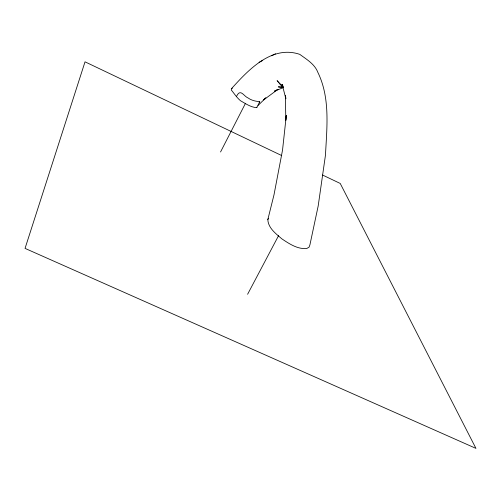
<?xml version="1.0" encoding="UTF-8"?>
<svg xmlns="http://www.w3.org/2000/svg" width="501" height="501" viewBox="0 0 501 501"><rect width="100%" height="100%" fill="white"/><g stroke="black" fill="none" stroke-linecap="round" stroke-linejoin="round"><path stroke-width="0.75" d="M285.877 98.24L285.376 95.491L285.82 120.253L286.315 115.418L282.545 149.999L273.997 194.826L267.828 219.576C268.154 228.055 275.976 233.773 281.863 238.858C289.19 243.749 297.494 249.373 306.712 248.515L309.023 247.206L309.912 244.883L318.185 205.967L325.468 155.116C326.859 127.623 330.397 98.064 317.872 72.42C314.772 64.115 306.599 59.381 299.78 54.365C271.818 44.839 248.396 69.877 231.381 88.796L231.312 90.011C234.368 93.75 236.841 97.695 240.505 100.739C245.534 103.613 250.813 107.283 256.712 107.665L259.762 101.747C255.685 101.296 251.427 100.457 248.001 97.927C243.73 96.248 240.524 88.22 236.654 96.098M256.712 107.665L256.838 107.214M220.546 151.991L245.509 103.269M247.6 294.275L278.656 235.489M267.828 219.576L268.43 218.549M259.186 102.642L259.725 101.791M258.109 105.398L265.856 97.833L263.645 99.924L278.011 89.291L274.379 91.195L283.447 87.575M231.381 88.796L232.383 88.132M259.086 62.324L262.731 60.446M271.611 55.768L275.519 53.757M282.658 87.111L278.28 86.873L283.328 87.512M281.712 155.56L85.026 61.83L25.05 248.39L475.95 448.389L340.223 183.447L322.6 175.043M283.234 87.556L277.097 80.655L280.147 84.143L282.069 85.421M280.147 84.143L283.265 87.644M283.366 86.855L282.169 84.387L285.864 98.785"/></g></svg>
